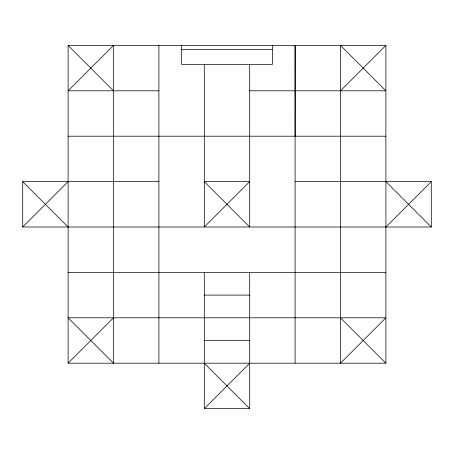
<?xml version="1.0" encoding="UTF-8"?>
<svg xmlns="http://www.w3.org/2000/svg" width="454" height="454" viewBox="0 0 454 454"><rect width="100%" height="100%" fill="white"/><g stroke="black" fill="none" stroke-linecap="round" stroke-linejoin="round"><path stroke-width="0.68" d="M295.1 136.2L295.117 45.4L295.1 363.2M158.9 181.6L22.7 181.6L22.7 227L68.1 181.6M68.1 363.2L68.1 45.4L385.9 45.4L385.9 363.2L68.1 363.2L113.5 317.8M340.5 90.8L385.9 45.4M249.7 272.4L249.7 408.6L204.3 408.6L249.7 363.2M385.9 227L431.3 181.6L431.3 227L22.7 227M181.6 49.344L272.4 49.344M158.9 90.8L68.1 90.8L113.5 45.4L113.5 363.2L68.1 317.8L385.9 317.8L340.5 363.2L340.5 45.4L385.9 90.8L249.7 90.8M68.1 136.2L385.9 136.2M295.1 181.6L431.3 181.6M68.1 272.4L385.9 272.4M204.3 295.1L249.7 295.1M204.3 340.5L249.7 340.5M385.9 181.6L431.3 227M68.1 45.4L113.5 90.8M340.5 317.8L385.9 363.2M22.7 181.6L68.1 227M204.3 363.2L249.7 408.6M272.4 45.4L272.4 64.417L181.6 64.417L181.6 45.4M249.7 64.553L249.7 227L204.3 181.6L249.7 181.6L204.3 227L204.3 64.553M204.3 272.4L204.3 408.6M158.9 45.4L158.9 363.2"/></g></svg>
